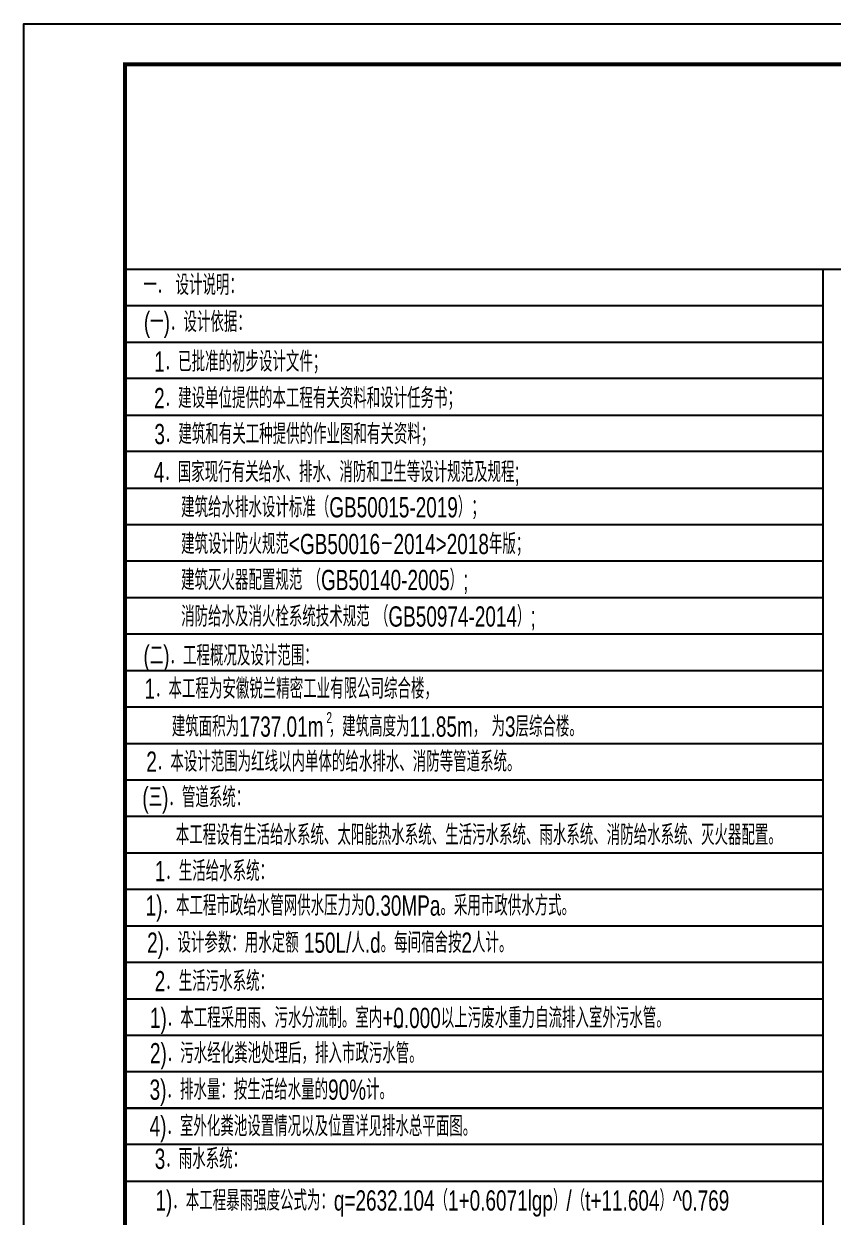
# Model space of a CAD drawing. Extents: x -216126 to 1846968, y -229642 to 543368.
# Drawn here: x 373449 to 393429, y 448188 to 477628 of the extents above; entities that cross this region are included whole.
import ezdxf

# ---------------------------------------------------------------- set-up
doc = ezdxf.new("R2010")
doc.units = 0
doc.header["$LTSCALE"] = 1000
doc.header["$MEASUREMENT"] = 0
for name, color, linetype in [('JZ_0', 7, 'Continuous'), ('JZ_TEXT', 4, 'Continuous'), ('S_WALL', 9, 'Continuous'), ('TK', 4, 'Continuous')]:
    doc.layers.add(name, color=color, linetype=linetype)
doc.styles.add('DXF', font='ros.shx', dxfattribs={"width": 0.7, "bigfont": 'hzs.shx'})

# ---------------------------------------------------------------- blocks, each defined once
blk = doc.blocks.new('GeYuanFrame_38537115', base_point=(20.09, 4.53))
at = {"layer": 'TK'}
blk.add_lwpolyline([(20.09, 4.53), (20.09, 598.53), (861.09, 598.53), (861.09, 4.53)], close=True, dxfattribs=at)
at = {"layer": 'TK', "const_width": 1}
blk.add_lwpolyline([(45.09, 588.53), (851.09, 588.53), (851.09, 14.53), (45.09, 14.53)], close=True, dxfattribs=at)

msp = doc.modelspace()

# ---------------------------------------------------------------- linework, layer by layer
at = {"layer": 'JZ_0', "color": 8}
for p, q in [((375946.2, 471577), (428645.5, 471577)), ((375946.2, 471577), (375946.2, 428377)), ((393179.2, 420277), (393179.1, 471577)), ((375946.2, 470677), (393179.1, 470677)), ((375946.2, 469777), (393179.1, 469777)), ((393179.1, 468877), (375946.2, 468877)), ((375946.2, 467977), (393179.1, 467977)), ((393179.1, 467077), (375946.2, 467077)), ((375946.2, 466177), (393179.1, 466177)), ((375946.2, 465277), (393179.1, 465277)), ((375946.2, 464377), (393179.1, 464377)), ((375946.2, 463477), (393179.1, 463477)), ((375946.2, 462577), (393179.1, 462577)), ((375946.2, 461677), (393179.1, 461677)), ((375946.2, 460777), (393179.1, 460777)), ((375946.2, 459877), (393179.1, 459877)), ((375946.2, 458977), (393179.1, 458977)), ((375946.2, 458077), (393179.1, 458077)), ((375946.2, 457177), (393179.1, 457177)), ((375946.2, 456277), (393179.1, 456277)), ((375946.2, 455377), (393179.1, 455377)), ((375946.2, 454477), (393179.1, 454477)), ((375946.2, 453577), (393179.1, 453577)), ((375946.2, 452677), (393179.1, 452677)), ((375946.2, 451777), (393179.1, 451777)), ((375946.2, 451777), (393179.1, 451777)), ((375946.2, 450877), (393179.1, 450877)), ((393179.1, 450877), (375946.2, 450877)), ((393179.1, 449977), (375946.2, 449977)), ((375946.2, 449077), (393179.1, 449077))]:
    msp.add_line(p, q, dxfattribs=at)
at = {"layer": 'JZ_TEXT'}
msp.add_line((382583.5, 452899.9), (382794.2, 452899.9), dxfattribs=at)

# ---------------------------------------------------------------- block references
at = {"layer": 'S_WALL', "xscale": 100, "yscale": 100, "zscale": 100}
msp.add_blockref('GeYuanFrame_38537115', (373449.5, 418228.2), dxfattribs=at)

# ---------------------------------------------------------------- texts
at = {"layer": 'JZ_TEXT', "style": 'DXF', "width": 0.7}
for s, height, p in [('一． 设计说明：', 500, (376400, 470937.1)), ('(一)．设计依据：', 500, (376413.1, 470025.1)), ('1．已批准的初步设计文件；', 500, (376665.5, 469045.5)), ('2．建设单位提供的本工程有关资料和设计任务书；', 500, (376665.5, 468145.5)), ('3．建筑和有关工种提供的作业图和有关资料；', 500, (376671.7, 467258.3)), ('4．国家现行有关给水、排水、消防和卫生等设计规范及规程;', 500, (376656.9, 466320.7)), ('建筑给水排水设计标准（GB50015-2019）；', 500, (377332, 465451.6)), ('建筑灭火器配置规范 （GB50140-2005）;', 500, (377332, 463657.2)), ('消防给水及消火栓系统技术规范 （GB50974-2014）;', 500, (377332, 462757.2)), ('(二)．工程概况及设计范围：', 500, (376402.7, 461793.1)), ('1．本工程为安徽锐兰精密工业有限公司综合楼，', 500, (376428.5, 460976.2)), ('建筑面积为1737.01m ，建筑高度为11.85m， 为3层综合楼。', 500, (377101.4, 460041.1)), ('2', 270, (380917.9, 460376.5)), ('2．本设计范围为红线以内单体的给水排水、消防等管道系统。', 500, (376472.9, 459176.2)), ('(三)．管道系统：', 500, (376374.7, 458295.8)), ('本工程设有生活给水系统、太阳能热水系统、生活污水系统、雨水系统、消防给水系统、灭火器配置。', 500, (377200.3, 457368.9)), ('1．生活给水系统：', 500, (376681, 456474.9)), ('1)．本工程市政给水管网供水压力为0.30MPa。采用市政供水方式。', 500, (376456.7, 455625.3)), ('2)．设计参数：用水定额 150L/人.d。每间宿舍按2人计。', 500, (376493.2, 454709.5)), ('2．生活污水系统：', 500, (376681, 453759.5)), ('1)．本工程采用雨、污水分流制。室内+0.000以上污废水重力自流排入室外污水管。', 500, (376562.4, 452853.6)), ('2)．污水经化粪池处理后，排入市政污水管。', 500, (376562.4, 451982.3)), ('3)．排水量：按生活给水量的90%%%计。', 500, (376554.6, 451083.2, -6.9)), ('4)．室外化粪池设置情况以及位置详见排水总平面图。', 500, (376554.6, 450183.2, -6.9)), ('3．雨水系统：', 500, (376681, 449376.8)), ('1)．本工程暴雨强度公式为：q=2632.104（1+0.6071lgp）/（t+11.604）^ 0.769', 500, (376697.6, 448349.6))]:
    msp.add_text(s, height=height, dxfattribs=at).set_placement(p)
at = {"layer": 'JZ_TEXT', "color": 4, "style": 'DXF', "width": 0.7}
msp.add_text('建筑设计防火规范<GB50016－2014>2018年版；', height=500, dxfattribs=at).set_placement((377332, 464546))

doc.saveas('drawing.dxf')
